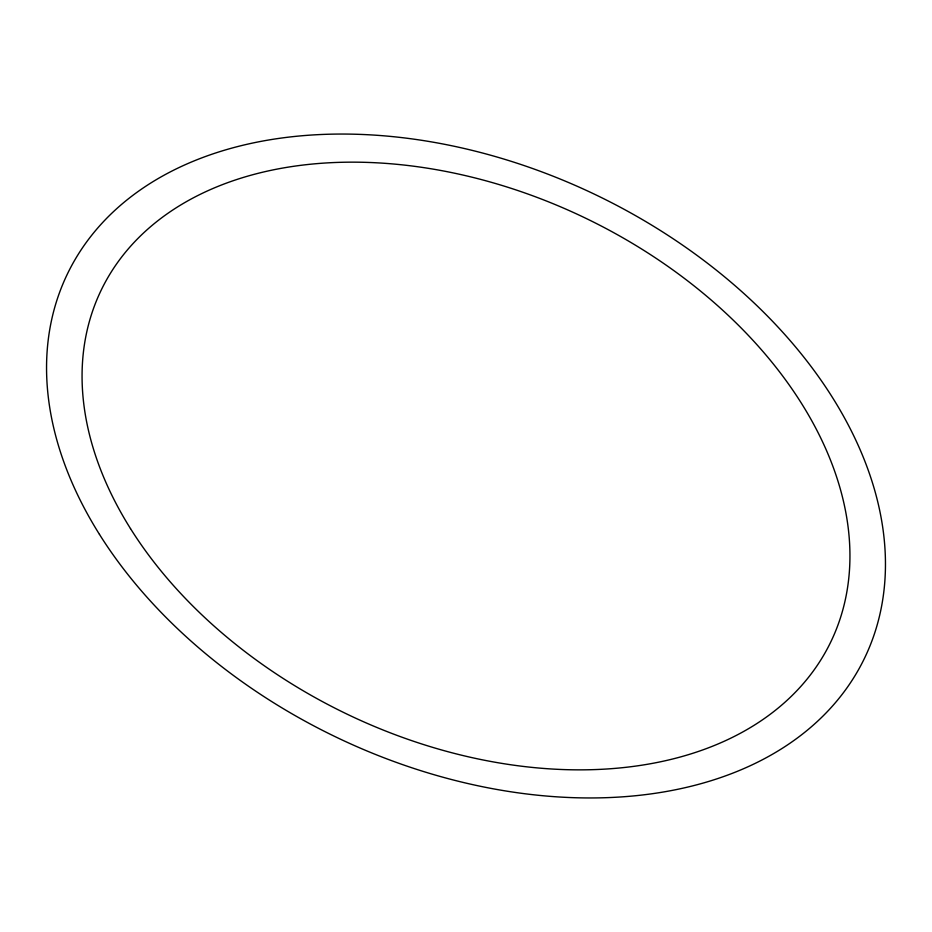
<?xml version="1.0" encoding="UTF-8"?>
<svg xmlns="http://www.w3.org/2000/svg" width="932" height="932" viewBox="0 0 932 932"><rect width="100%" height="100%" fill="white"/><g stroke="black" fill="none" stroke-linecap="round" stroke-linejoin="round"><path stroke-width="1.4" d="M99.468 534.385A442.444 300.617 25.7 0 0 825.892 713.12A442.444 300.617 25.7 0 0 472.64 150.495A442.444 300.617 25.7 0 0 99.468 534.385M130.492 528.595A404.989 275.173 25.7 0 0 795.427 692.196A404.989 275.173 25.7 0 0 472.081 177.208A404.989 275.173 25.7 0 0 130.492 528.595"/></g></svg>
